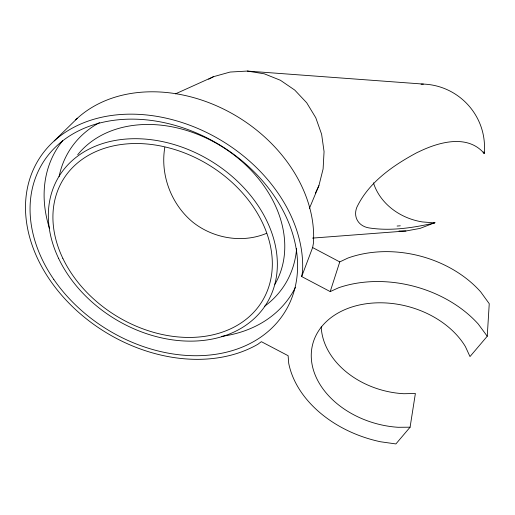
<?xml version="1.0" encoding="UTF-8"?>
<svg xmlns="http://www.w3.org/2000/svg" width="515" height="515" viewBox="0 0 515 515"><rect width="100%" height="100%" fill="white"/><g stroke="black" fill="none" stroke-linecap="round" stroke-linejoin="round"><path stroke-width="0.77" d="M410.088 427.199L398.05 427.289A82.477 60.686 14.9 0 1 312.837 367.91A82.477 60.686 14.9 0 1 366.397 303.728A82.477 60.686 14.9 0 1 465.399 346.589L469.995 356.567L487.242 336.237L489.25 303.702L480.688 291.883A102.871 77.868 14.3 0 0 347.915 258.047L339.758 261.91L330.205 291.593L301.681 276.549L302.524 271.914A147.296 112 31.4 0 0 134.505 114.201A147.296 112 31.4 0 0 41.103 265.566A147.296 112 31.4 0 0 257.873 344.271L261.363 341.677L288.13 355.71L288.703 363.255A107.963 79.51 14.8 0 0 380.637 441.786L395.893 443.936L410.088 427.199L415.386 393.486L403.863 393.724A78.589 59.444 14.3 0 1 321.218 326.845M484.1 153.528L483.566 152.221L484.1 153.528L484.312 152.234C487.151 116.39 459.213 85.451 423.382 84.087L247.303 71.064L230.108 72.049L213.525 76.677L175.441 93.878M164.819 147.322C160.056 175.01 171.334 204.545 193.028 222.332C213.422 238.464 242.468 243.479 266.609 233.314M483.534 152.582L483.102 152.228C466.127 134.061 437.782 142.455 418.425 151.97L417.478 152.35C393.376 165.218 368.817 182.046 356.779 207.436C353.026 217.13 358.517 226.143 368.83 227.888C390.093 231.216 411.781 228.01 432.606 223.401L434.93 222.673L420.015 228.415L405.936 230.99L312.515 238.104M301.681 276.549L312.624 247.561L313.461 243.048A140.299 109.528 31.8 0 0 226.915 110.77A140.299 109.528 31.8 0 0 75.628 119.873M309.341 208.536L318.907 185.638L323.105 168.959L324.064 151.597L321.618 134.267L315.772 117.729L306.689 102.755L294.722 90.054L280.379 80.256L264.324 73.825L247.303 71.064M315.334 193.318L318.907 185.638M54.204 140.93L77.385 118.231M208.672 79.213L213.525 76.677M330.205 291.593L338.722 287.718A107.963 79.51 14.8 0 1 478.216 323.993L487.242 336.237M433.398 223.195L434.93 222.673M432.606 223.401L433.804 223.317M397.091 226.04L400.297 225.815M421.058 84.203L423.382 84.087M398.996 230.997L405.936 230.99M483.102 152.228L484.312 152.234M433.463 222.802L422.306 221.92A59.174 50.792 9.5 0 1 373.433 182.806M312.624 247.561L339.758 261.91M295.456 287.286A138.039 106.65 31.6 0 1 221.353 336.411M49.421 228.164A138.039 106.65 31.6 0 1 62.643 140.692M296.608 248.468A126.883 98.481 31.7 0 1 264.433 306.386M59.096 176.581A126.883 98.481 31.7 0 1 99.485 122.615M77.701 154.751A118.193 91.219 31.6 0 1 225.004 148.584A118.193 91.219 31.6 0 1 274.881 284.293M53.811 279.445A142.172 108.073 31.4 0 0 284.737 312.212A142.172 108.073 31.4 0 0 152.923 120.652A142.172 108.073 31.4 0 0 53.811 279.445M62.824 258.318A116.622 88.529 31.4 0 0 251.996 314.086A116.622 88.529 31.4 0 0 173.072 149.028A116.622 88.529 31.4 0 0 62.824 258.318M58.523 258.24A121.72 92.423 31.4 0 0 255.916 316.957A121.72 92.423 31.4 0 0 174.115 144.554A121.72 92.423 31.4 0 0 58.523 258.24"/></g></svg>
